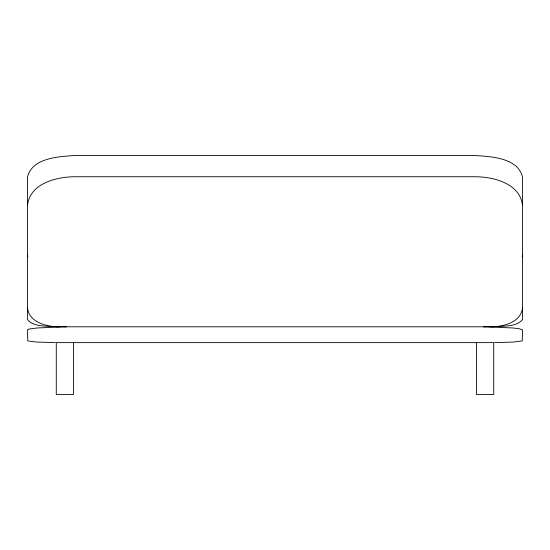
<?xml version="1.0" encoding="UTF-8"?>
<svg xmlns="http://www.w3.org/2000/svg" width="550" height="550" viewBox="0 0 550 550"><rect width="100%" height="100%" fill="white"/><g stroke="black" fill="none" stroke-linecap="round" stroke-linejoin="round"><path stroke-width="0.82" d="M27.5 205.136C29.954 183.679 56.059 176.873 74.319 176.749L475.681 176.749C493.941 176.873 520.046 183.679 522.5 205.136M522.5 308.048C520.877 322.218 503.628 326.721 491.562 326.803L58.438 326.803C48.936 325.696 34.017 327.786 27.5 319.605L27.5 177.072C32.01 157.946 58.369 156.606 74.319 155.567L475.681 155.567C491.631 156.606 517.99 157.946 522.5 177.072L522.5 319.605C515.982 327.786 501.064 325.696 491.562 326.803M522.239 256.891L522.5 255.035M62.205 326.906L37.173 327.972L29.095 329.024L27.5 329.794L27.761 340.911L36.561 342.052L55.282 342.616M63.037 326.906L66.447 326.858M494.718 342.616L513.439 342.052L522.239 340.911L522.5 329.794L518.939 328.653L512.827 327.972L487.795 326.906M483.553 326.858L486.963 326.906M58.438 326.803C46.372 326.721 29.122 322.218 27.5 308.048M27.5 255.035L27.761 256.891M476.451 342.629L476.451 394.433L493.721 394.433L493.721 342.629L56.279 342.629L56.279 394.433L73.549 394.433L73.549 342.629"/></g></svg>
